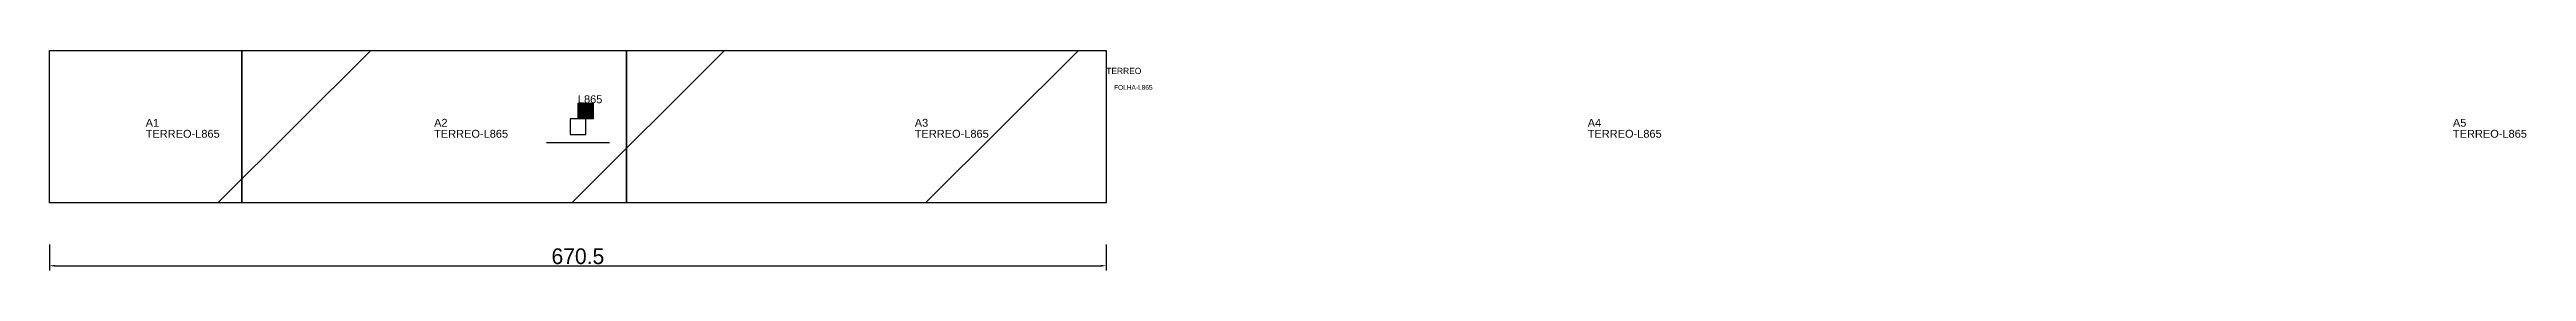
# Model space of a CAD drawing. Header units: metres. Extents: x 222 to 1794, y 62 to 202.
import ezdxf

# ---------------------------------------------------------------- set-up
doc = ezdxf.new("R2010")
doc.units = ezdxf.units.M
for name, color, linetype in [('3', 3, 'CONTINUOUS'), ('AUX00', 7, 'CONTINUOUS'), ('COTA', 241, 'CONTINUOUS'), ('FOLHA', 255, 'CONTINUOUS'), ('Hachura', 251, 'CONTINUOUS'), ('NOMENCLATURA', 7, 'CONTINUOUS'), ('Nível', 160, 'CONTINUOUS'), ('Painéis', 200, 'CONTINUOUS'), ('Pilares', 5, 'CONTINUOUS'), ('REAPROVEITAMENTO', 251, 'CONTINUOUS'), ('SARR_2.2x7', 40, 'CONTINUOUS')]:
    doc.layers.add(name, color=color, linetype=linetype)
doc.styles.add('ARIAL', font='Arial.ttf')
doc.styles.add('STR_STANDARD', font='arial.ttf')
doc.dimstyles.new('EZ DXF', dxfattribs={"dimtxt": 10, "dimasz": 3.5, "dimexe": 3, "dimexo": 1.5, "dimgap": 1, "dimtad": 1, "dimdec": 1, "dimdsep": 46, "dimcen": 2.5, "dimazin": 3, "dimtfac": 1, "dimtmove": 0, "dimatfit": 3})

msp = doc.modelspace()

# ---------------------------------------------------------------- hatches: boundary and pattern name
at = {"layer": 'Hachura'}
h = msp.add_hatch(dxfattribs=at)
h.set_pattern_fill('ANSI31', scale=50)
h.paths.add_polyline_path([(892.7, 201.5), (892.7, 104.5), (882.2, 104.5), (427.2, 104.5), (222.2, 104.5), (222.2, 201.5)])
h = msp.add_hatch(dxfattribs=at)
h.set_pattern_fill('ANSI31', scale=50)
h.paths.add_polyline_path([(892.7, 201.5), (892.7, 104.5), (882.2, 104.5), (427.2, 104.5), (222.2, 104.5), (222.2, 201.5)])
at = {"layer": 'Reaproveitamento'}
h = msp.add_hatch(dxfattribs=at)
h.set_pattern_fill('SOLID')
h.paths.add_polyline_path([(557.45, 158), (567.45, 158), (567.45, 168), (557.45, 168)])
h = msp.add_hatch(dxfattribs=at)
h.set_pattern_fill('SOLID')
h.paths.add_polyline_path([(557.45, 158), (567.45, 158), (567.45, 168), (557.45, 168)])

# ---------------------------------------------------------------- linework, layer by layer
at = {"layer": '3'}
for points in [[(344.2, 104.5), (344.2, 201.5)], [(344.2, 104.5), (344.2, 201.5)], [(588.2, 104.5), (588.2, 201.5)], [(588.2, 104.5), (588.2, 201.5)]]:
    msp.add_lwpolyline(points, close=True, dxfattribs=at)
at = {"layer": 'Painéis', "color": 200}
for p, q in [((222.2, 104.5), (222.2, 201.5)), ((222.2, 201.5), (892.7, 201.5)), ((222.2, 104.5), (222.2, 201.5)), ((222.2, 201.5), (892.7, 201.5)), ((892.7, 201.5), (892.7, 104.5)), ((892.7, 201.5), (892.7, 104.5)), ((427.2, 104.5), (222.2, 104.5)), ((427.2, 104.5), (222.2, 104.5)), ((882.2, 104.5), (427.2, 104.5)), ((882.2, 104.5), (427.2, 104.5)), ((892.7, 104.5), (882.2, 104.5)), ((892.7, 104.5), (882.2, 104.5))]:
    msp.add_line(p, q, dxfattribs=at)
at = {"layer": 'Pilares'}
msp.add_lwpolyline([(552.45, 148), (562.45, 148), (562.45, 158), (552.45, 158)], close=True, dxfattribs=at)
msp.add_lwpolyline([(552.45, 148), (562.45, 148), (562.45, 158), (552.45, 158)], close=True, dxfattribs=at)
at = {"layer": 'SARR_2.2x7'}
msp.add_line((537.45, 143), (577.45, 143), dxfattribs=at)
msp.add_line((537.45, 143), (577.45, 143), dxfattribs=at)

# ---------------------------------------------------------------- texts
at = {"layer": '3', "style": 'STR_STANDARD'}
for s, p in [('A1', (283.2, 153)), ('A1', (283.2, 153)), ('A2', (466.2, 153)), ('A2', (466.2, 153)), ('A3', (771.2, 153)), ('A3', (771.2, 153)), ('A4', (1198.2, 153)), ('A4', (1198.2, 153)), ('A5', (1747.2, 153)), ('A5', (1747.2, 153))]:
    msp.add_text(s, height=5, dxfattribs=at).set_placement(p)
at = {"layer": 'AUX00', "style": 'STR_STANDARD'}
for p in [(283.2, 146), (283.2, 146), (466.2, 146), (466.2, 146), (771.2, 146), (771.2, 146), (1198.2, 146), (1198.2, 146), (1747.2, 146), (1747.2, 146)]:
    msp.add_text('TERREO-L865', height=5, dxfattribs=at).set_placement(p)
at = {"layer": 'FOLHA'}
msp.add_text('FOLHA-L865', height=3, dxfattribs=at).set_placement((897.7, 176.5))
msp.add_text('FOLHA-L865', height=3, dxfattribs=at).set_placement((897.7, 176.5))
at = {"layer": 'NOMENCLATURA', "insert": (557.45, 173), "char_height": 5, "attachment_point": 1, "style": 'ARIAL'}
msp.add_mtext('L865', dxfattribs=at)
msp.add_mtext('L865', dxfattribs=at)
at = {"layer": 'Nível'}
msp.add_text('TERREO', height=4, dxfattribs=at).set_placement((892.7, 186.5))
msp.add_text('TERREO', height=4, dxfattribs=at).set_placement((892.7, 186.5))

# ---------------------------------------------------------------- dimensions: what is measured, and where the dimension line sits
at = {"layer": 'COTA'}
msp.add_linear_dim(base=(222.2, 64.5), p1=(222.2, 79.5), p2=(892.7, 79.5), dimstyle='EZ DXF', dxfattribs=at).render()
msp.add_linear_dim(base=(222.2, 64.5), p1=(222.2, 79.5), p2=(892.7, 79.5), dimstyle='EZ DXF', dxfattribs=at).render()

doc.saveas('drawing.dxf')
